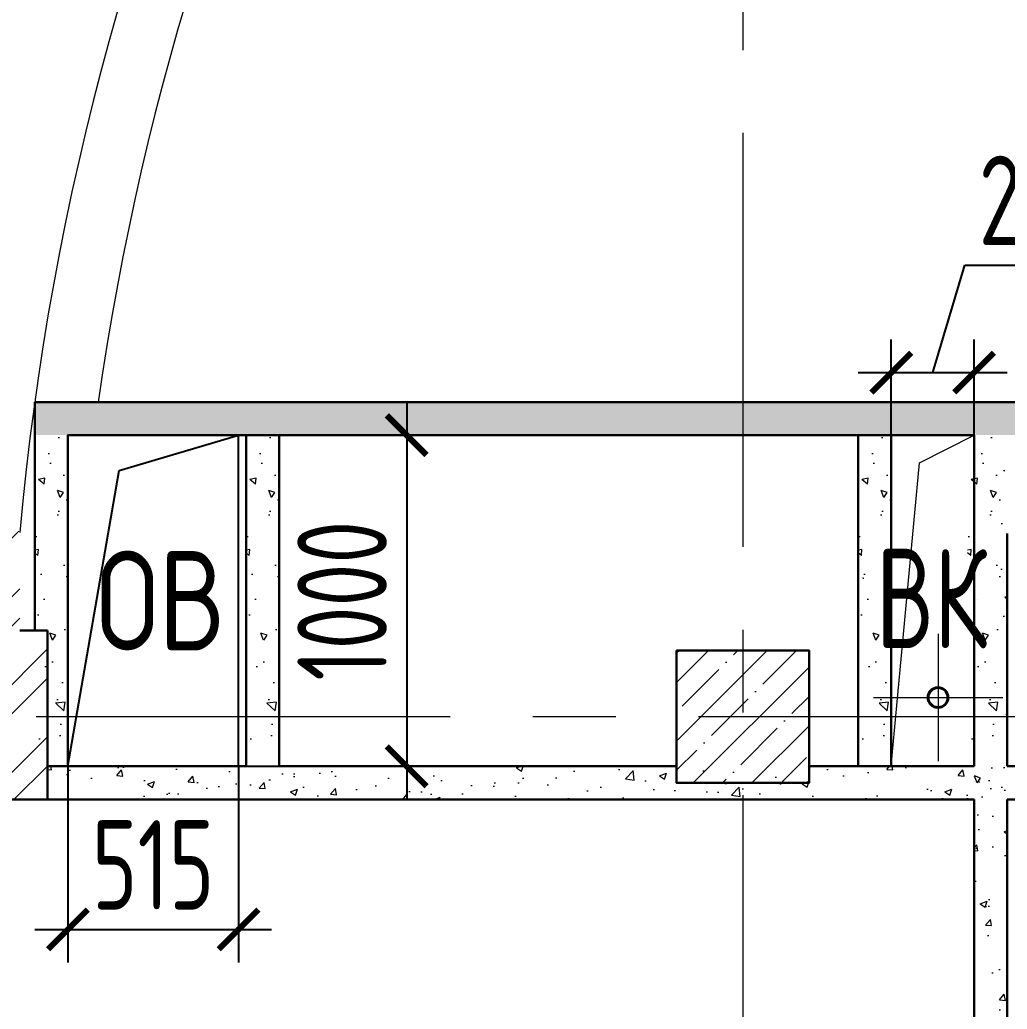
# Model space of a CAD drawing. Header units: millimetres. Extents: x -8689834 to 9420486, y 0 to 166066.
# Drawn here: x -214417 to -211435, y 117717 to 120705 of the extents above; entities that cross this region are included whole.
import ezdxf
from ezdxf import colors
from ezdxf.entities.mleader import LeaderData, LeaderLine
from ezdxf.math import Vec2, Vec3

# ---------------------------------------------------------------- set-up
doc = ezdxf.new("R2010")
doc.units = ezdxf.units.MM
doc.header["$MEASUREMENT"] = 0
doc.linetypes.add('CENTER', pattern=[2, 1.25, -0.25, 0.25, -0.25])
doc.layers.get('0').update_dxf_attribs({"color": 250, "lineweight": 9})
for name, color, linetype, lineweight in [('_АР ТЕКСТ', 250, 'Continuous', 25), ('_ВК-К1', 14, 'Continuous', 40), ('АР_Колонны', 250, 'Continuous', 30), ('АР_Колонны Штрих', 250, 'Continuous', 5), ('АР_Оси', 195, 'Continuous', 9), ('АР_Отметки', 250, 'Continuous', 15), ('АР_Перегородки газоблок', 165, 'Continuous', 30), ('АР_Перегородки газоблок_Штрих', 165, 'Continuous', 5), ('АР_Подоконники', 163, 'Continuous', 9), ('АР_Сущ Несущая стена', 216, 'Continuous', 30), ('АР_тонкая линия', 250, 'Continuous', 0), ('АР_Штриховка кирпич', 250, 'Continuous', 9), ('Подвал', 250, 'Continuous', 30), ('Эвакуация', 7, 'Continuous', 9)]:
    doc.layers.add(name, color=color, linetype=linetype, lineweight=lineweight)
doc.layers.add('АР_Отверстия', color=251, linetype='Continuous')
doc.layers.add('М_проемы ОВ нч', color=210, linetype='Continuous')
doc.styles.add('ICOCPEUR', font='isocpeur.ttf')
doc.styles.add('ISOCPEUR', font='isocpeur.ttf', dxfattribs={"width": 0.7})
doc.dimstyles.new('R_100', dxfattribs={"dimtxt": 270, "dimasz": 120, "dimexe": 100, "dimexo": 0, "dimgap": 60, "dimtad": 1, "dimdec": 0, "dimrnd": 5, "dimzin": 0, "dimdsep": 46, "dimtxsty": 'ISOCPEUR', "dimblk": 'ARCHTICK', "dimcen": 0, "dimdle": 100, "dimclrd": 256, "dimclre": 256, "dimclrt": 256, "dimadec": 0, "dimazin": 0, "dimtfac": 2, "dimtdec": 0, "dimtofl": 0, "dimtmove": 1, "dimatfit": 3, "dimfxl": 1, "dimtvp": 3, "dimtolj": 1, "dimtzin": 0, "dimarcsym": 0})

# ---------------------------------------------------------------- blocks, each defined once
blk = doc.blocks.new('_DotSmall')
at = {"color": 0, "linetype": 'ByBlock', "const_width": 0.5}
blk.add_lwpolyline([(-0.0625, 0, 1), (0.0625, 0, 1)], format="xyb", close=True, dxfattribs=at)
blk = doc.blocks.new('_ArchTick')
at = {"color": 0, "linetype": 'ByBlock', "const_width": 0.15}
blk.add_lwpolyline([(-0.5, -0.5), (0.5, 0.5)], dxfattribs=at)
blk = doc.blocks.new('*D1498')
at = {"layer": 'М_проемы ОВ нч', "linetype": 'ByBlock', "lineweight": -2, "transparency": 16777216}
for p, q in [((-213248.9, 119550.6), (-213248.9, 118350.7)), ((-214272, 119450.6), (-213148.9, 119450.6)), ((-214272, 118450.7), (-213148.9, 118450.7))]:
    blk.add_line(p, q, dxfattribs=at)
at = {"layer": 'М_проемы ОВ нч', "linetype": 'ByBlock', "lineweight": -2, "transparency": 16777216, "xscale": 120, "yscale": 120, "zscale": 120}
for p, rotation in [((-213248.9, 119450.6), 90), ((-213248.9, 118450.7), 270)]:
    blk.add_blockref('_ArchTick', p, dxfattribs=dict(at, rotation=rotation))
at = {"layer": 'М_проемы ОВ нч', "linetype": 'ByBlock', "transparency": 16777216, "insert": (-213443.9, 118950.7), "char_height": 270, "attachment_point": 5, "rotation": 90, "style": 'ISOCPEUR'}
blk.add_mtext('\\A1;1000', dxfattribs=at)
blk = doc.blocks.new('*D1499')
at = {"layer": 'М_проемы ОВ нч', "linetype": 'ByBlock', "lineweight": -2, "transparency": 16777216}
for p, q in [((-214272, 118450.7), (-214272, 117858.1)), ((-213756.7, 118450.7), (-213756.7, 117858.1)), ((-214372, 117958.1), (-213656.7, 117958.1))]:
    blk.add_line(p, q, dxfattribs=at)
at = {"layer": 'М_проемы ОВ нч', "linetype": 'ByBlock', "lineweight": -2, "transparency": 16777216, "xscale": 120, "yscale": 120, "zscale": 120, "rotation": 180}
blk.add_blockref('_ArchTick', (-214272, 117958.1), dxfattribs=at)
at = {"layer": 'М_проемы ОВ нч', "linetype": 'ByBlock', "lineweight": -2, "transparency": 16777216, "xscale": 120, "yscale": 120, "zscale": 120}
blk.add_blockref('_ArchTick', (-213756.7, 117958.1), dxfattribs=at)
at = {"layer": 'М_проемы ОВ нч', "linetype": 'ByBlock', "transparency": 16777216, "insert": (-214014.4, 118153.1), "char_height": 270, "attachment_point": 5, "style": 'ISOCPEUR'}
blk.add_mtext('\\A1;515', dxfattribs=at)
blk = doc.blocks.new('*D1564')
at = {"layer": 'М_проемы ОВ нч', "linetype": 'ByBlock', "lineweight": -2, "transparency": 16777216}
for p, q in [((-211660.4, 119639.3), (-211562.9, 119964.3)), ((-211562.9, 119964.3), (-211083.8, 119964.3)), ((-211785.4, 119450.6), (-211785.4, 119739.3)), ((-211535.4, 119450.6), (-211535.4, 119739.3)), ((-211885.4, 119639.3), (-211435.4, 119639.3))]:
    blk.add_line(p, q, dxfattribs=at)
at = {"layer": 'М_проемы ОВ нч', "linetype": 'ByBlock', "lineweight": -2, "transparency": 16777216, "xscale": 120, "yscale": 120, "zscale": 120, "rotation": 180}
blk.add_blockref('_ArchTick', (-211785.4, 119639.3), dxfattribs=at)
at = {"layer": 'М_проемы ОВ нч', "linetype": 'ByBlock', "lineweight": -2, "transparency": 16777216, "xscale": 120, "yscale": 120, "zscale": 120}
blk.add_blockref('_ArchTick', (-211535.4, 119639.3), dxfattribs=at)
at = {"layer": 'М_проемы ОВ нч', "linetype": 'ByBlock', "transparency": 16777216, "insert": (-211323.3, 120159.3), "char_height": 270, "attachment_point": 5, "style": 'ISOCPEUR'}
blk.add_mtext('\\A1;250', dxfattribs=at)
blk = doc.blocks.new('A$C6552fe61')
at = {"layer": '_ВК-К1', "color": 18, "lineweight": 9, "ltscale": 100, "true_color": 0x000000}
for p, q in [((0, 192.4), (0, -192.4)), ((-195.4, 0), (195.4, 0))]:
    blk.add_line(p, q, dxfattribs=at)

msp = doc.modelspace()

# ---------------------------------------------------------------- hatches: boundary and pattern name
at = {"layer": 'АР_Колонны Штрих', "ltscale": 100}
h = msp.add_hatch(dxfattribs=at)
h.set_pattern_fill('ANSI35', color=256, scale=500)
h.set_pattern_definition([(45, (-1169486.01, 158672.16), (-88.388348, 88.388348), []), (45, (-1169397.63, 158672.16), (-88.388348, 88.388348), [156.25, -31.25, 0, -31.25])])
h.paths.add_polyline_path([(-212033.92, 118800.68), (-212433.92, 118800.68), (-212433.92, 118400.68), (-212033.92, 118400.68)])
at = {"layer": 'АР_Перегородки газоблок_Штрих', "ltscale": 100}
h = msp.add_hatch(dxfattribs=at)
h.set_pattern_fill('AR-CONC', color=256, scale=30)
h.set_pattern_definition([(50, (2627.93, 6749.96), (215.17805, -18.82564), [22.5, -247.5]), (355, (2627.93, 6749.96), (-41.6254, 225.65764), [18, -198]), (100.45144, (2645.86, 6748.4), (173.55265, 206.832), [19.12206, -210.34263]), (46.1842, (2627.93, 6809.96), (320.1724, -49.65578), [33.75, -371.25]), (96.63564, (2654.6, 6805.82), (280.3986, 292.2356), [28.6831, -315.51413]), (351.18416, (2627.93, 6809.96), (280.3986, 292.2356), [27, -297]), (21, (2657.93, 6794.96), (179.07212, -120.78567), [22.5, -247.5]), (326, (2657.93, 6794.96), (72.9946, 217.54501), [18, -198]), (71.45144, (2672.85, 6784.9), (252.06671, 96.75935), [19.12206, -210.34263]), (37.5, (2627.93, 6749.96), (3.647957, 99.868156), [0, -195.6, 0, -201, 0, -198.75]), (7.5, (2627.93, 6749.96), (78.92086, 118.323514), [0, -114.6, 0, -191.1, 0, -75.75]), (327.5, (2561.03, 6749.96), (160.14673, -6.766462), [0, -75, 0, -234, 0, -310.5]), (317.5, (2531.03, 6749.96), (174.95585, 30.031495), [0, -97.5, 0, -155.4, 0, -220.5])])
h.paths.add_polyline_path([(-207733.92, 119550.64), (-214372.03, 119550.64), (-214372.03, 119450.64), (-207833.92, 119450.64), (-207833.92, 118350.68), (-207733.92, 118350.68)])
h = msp.add_hatch(dxfattribs=at)
h.set_pattern_fill('AR-CONC', color=256, scale=30, angle=90)
h.set_pattern_definition([(140, (-101571.35, 329792.49), (18.82564, 215.17805), [22.5, -247.5]), (85, (-101571.35, 329792.49), (-225.65764, -41.6254), [18, -198]), (190.45144, (-101569.78, 329810.42), (-206.832, 173.55265), [19.12206, -210.34263]), (136.1842, (-101631.35, 329792.5), (49.65578, 320.1724), [33.75, -371.25]), (186.63564, (-101627.2, 329819.17), (-292.2356, 280.3986), [28.6831, -315.51413]), (81.18416, (-101631.35, 329792.5), (-292.2356, 280.3986), [27, -297]), (111, (-101616.35, 329822.49), (120.78567, 179.07212), [22.5, -247.5]), (56, (-101616.35, 329822.49), (-217.54501, 72.9946), [18, -198]), (161.45144, (-101606.28, 329837.4), (-96.75935, 252.06671), [19.12206, -210.34263]), (127.5, (-101571.35, 329792.49), (-99.868156, 3.647957), [0, -195.6, 0, -201, 0, -198.75]), (97.5, (-101571.35, 329792.49), (-118.323514, 78.92086), [0, -114.6, 0, -191.1, 0, -75.75]), (57.5, (-101571.35, 329725.59), (6.766462, 160.14673), [0, -75, 0, -234, 0, -310.5]), (47.5, (-101571.35, 329695.59), (-30.031495, 174.95585), [0, -97.5, 0, -155.4, 0, -220.5])])
h.paths.add_polyline_path([(-214372.03, 119450.64), (-214372.03, 118450.68), (-214272.03, 118450.68), (-214272.03, 119330.64), (-214272.03, 119450.64)])
h = msp.add_hatch(dxfattribs=at)
h.set_pattern_fill('AR-CONC', color=256, scale=30, angle=90)
h.set_pattern_definition([(140, (-100933.23, 329792.49), (18.82564, 215.17805), [22.5, -247.5]), (85, (-100933.23, 329792.49), (-225.65764, -41.6254), [18, -198]), (190.45144, (-100931.66, 329810.42), (-206.832, 173.55265), [19.12206, -210.34263]), (136.1842, (-100993.23, 329792.5), (49.65578, 320.1724), [33.75, -371.25]), (186.63564, (-100989.1, 329819.17), (-292.2356, 280.3986), [28.6831, -315.51413]), (81.18416, (-100993.23, 329792.5), (-292.2356, 280.3986), [27, -297]), (111, (-100978.23, 329822.49), (120.78567, 179.07212), [22.5, -247.5]), (56, (-100978.23, 329822.49), (-217.54501, 72.9946), [18, -198]), (161.45144, (-100968.17, 329837.4), (-96.75935, 252.06671), [19.12206, -210.34263]), (127.5, (-100933.23, 329792.49), (-99.868156, 3.647957), [0, -195.6, 0, -201, 0, -198.75]), (97.5, (-100933.23, 329792.49), (-118.323514, 78.92086), [0, -114.6, 0, -191.1, 0, -75.75]), (57.5, (-100933.23, 329725.59), (6.766462, 160.14673), [0, -75, 0, -234, 0, -310.5]), (47.5, (-100933.23, 329695.59), (-30.031495, 174.95585), [0, -97.5, 0, -155.4, 0, -220.5])])
h.paths.add_polyline_path([(-213733.91, 119450.64), (-213733.91, 118450.68), (-213633.91, 118450.68), (-213633.91, 119330.64), (-213633.91, 119450.64)])
h = msp.add_hatch(dxfattribs=at)
h.set_pattern_fill('AR-CONC', color=256, scale=30, angle=90)
h.set_pattern_definition([(140, (-99084.67, 329792.49), (18.82564, 215.17805), [22.5, -247.5]), (85, (-99084.67, 329792.49), (-225.65764, -41.6254), [18, -198]), (190.45144, (-99083.1, 329810.42), (-206.832, 173.55265), [19.12206, -210.34263]), (136.1842, (-99144.67, 329792.5), (49.65578, 320.1724), [33.75, -371.25]), (186.63564, (-99140.54, 329819.17), (-292.2356, 280.3986), [28.6831, -315.51413]), (81.18416, (-99144.67, 329792.5), (-292.2356, 280.3986), [27, -297]), (111, (-99129.67, 329822.49), (120.78567, 179.07212), [22.5, -247.5]), (56, (-99129.67, 329822.49), (-217.54501, 72.9946), [18, -198]), (161.45144, (-99119.6, 329837.4), (-96.75935, 252.06671), [19.12206, -210.34263]), (127.5, (-99084.674, 329792.49), (-99.868156, 3.647957), [0, -195.6, 0, -201, 0, -198.75]), (97.5, (-99084.67, 329792.49), (-118.323514, 78.92086), [0, -114.6, 0, -191.1, 0, -75.75]), (57.5, (-99084.674, 329725.59), (6.766462, 160.14673), [0, -75, 0, -234, 0, -310.5]), (47.5, (-99084.67, 329695.59), (-30.031495, 174.95585), [0, -97.5, 0, -155.4, 0, -220.5])])
h.paths.add_polyline_path([(-211885.36, 119450.64), (-211885.36, 118450.68), (-211785.35, 118450.68), (-211785.35, 119330.64), (-211785.35, 119450.64)])
h = msp.add_hatch(dxfattribs=at)
h.set_pattern_fill('AR-CONC', color=256, scale=30, angle=90)
h.set_pattern_definition([(140, (-98754.67, 329792.49), (18.82564, 215.17805), [22.5, -247.5]), (85, (-98754.67, 329792.49), (-225.65764, -41.6254), [18, -198]), (190.45144, (-98753.1, 329810.42), (-206.832, 173.55265), [19.12206, -210.34263]), (136.1842, (-98814.67, 329792.5), (49.65578, 320.1724), [33.75, -371.25]), (186.63564, (-98810.53, 329819.17), (-292.2356, 280.3986), [28.6831, -315.51413]), (81.18416, (-98814.67, 329792.5), (-292.2356, 280.3986), [27, -297]), (111, (-98799.67, 329822.49), (120.78567, 179.07212), [22.5, -247.5]), (56, (-98799.67, 329822.49), (-217.54501, 72.9946), [18, -198]), (161.45144, (-98789.6, 329837.4), (-96.75935, 252.06671), [19.12206, -210.34263]), (127.5, (-98754.67, 329792.49), (-99.868156, 3.647957), [0, -195.6, 0, -201, 0, -198.75]), (97.5, (-98754.67, 329792.49), (-118.323514, 78.92086), [0, -114.6, 0, -191.1, 0, -75.75]), (57.5, (-98754.67, 329725.59), (6.766462, 160.14673), [0, -75, 0, -234, 0, -310.5]), (47.5, (-98754.67, 329695.59), (-30.031495, 174.95585), [0, -97.5, 0, -155.4, 0, -220.5])])
h.paths.add_polyline_path([(-211555.35, 119450.64), (-211555.35, 118345.89), (-211435.35, 118345.89), (-211435.35, 119330.64), (-211435.35, 119450.64)])
h = msp.add_hatch(dxfattribs=at)
h.set_pattern_fill('AR-CONC', color=256, scale=30)
h.set_pattern_definition([(50, (-1093.51, 5650), (215.17805, -18.82564), [22.5, -247.5]), (355, (-1093.5, 5650), (-41.6254, 225.65764), [18, -198]), (100.45144, (-1075.58, 5648.43), (173.55265, 206.832), [19.12206, -210.34263]), (46.1842, (-1093.5, 5710), (320.1724, -49.65578), [33.75, -371.25]), (96.63564, (-1066.83, 5705.86), (280.3986, 292.2356), [28.6831, -315.51413]), (351.18416, (-1093.5, 5710), (280.3986, 292.2356), [27, -297]), (21, (-1063.51, 5695), (179.07212, -120.78567), [22.5, -247.5]), (326, (-1063.5, 5695), (72.9946, 217.54501), [18, -198]), (71.45144, (-1048.59, 5684.93), (252.06671, 96.75935), [19.12206, -210.34263]), (37.5, (-1093.51, 5650), (3.647957, 99.868156), [0, -195.6, 0, -201, 0, -198.75]), (7.5, (-1093.51, 5650), (78.92086, 118.323514), [0, -114.6, 0, -191.1, 0, -75.75]), (327.5, (-1160.41, 5650), (160.14673, -6.766462), [0, -75, 0, -234, 0, -310.5]), (317.5, (-1190.41, 5650), (174.95585, 30.031495), [0, -97.5, 0, -155.4, 0, -220.5])])
h.paths.add_polyline_path([(-211435.35, 118450.68), (-214333.92, 118450.68), (-214333.92, 118350.68), (-211535.35, 118350.68), (-211535.35, 115923.78), (-211435.35, 115923.78)])
at = {"layer": 'АР_Штриховка кирпич', "ltscale": 100}
h = msp.add_hatch(dxfattribs=at)
h.set_pattern_fill('ANSI32', color=256, scale=500)
h.set_pattern_definition([(45, (-1163480.52, 164822.8), (-132.58252, 132.58252), []), (45, (-1163392.13, 164822.8), (-132.58252, 132.58252), [])])
h.paths.add_polyline_path([(-214333.92, 118860.82), (-214417.22, 118860.68), (-214417.22, 119160.68), (-214984.14, 119160.68), (-214984.14, 118860.68), (-218493.92, 118860.82), (-218493.92, 117835.68), (-217983.92, 117835.68), (-217983.92, 118350.68), (-214333.92, 118350.54)])

# ---------------------------------------------------------------- linework, layer by layer
at = {"layer": '_ВК-К1', "color": 18, "lineweight": 9, "ltscale": 100, "true_color": 0x000000}
for p, q in [((-211644.18, 118770.81), (-211644.18, 118545.83)), ((-211730.09, 118658.32), (-211558.26, 118658.32))]:
    msp.add_line(p, q, dxfattribs=at)
at = {"layer": '_ВК-К1', "color": 18, "lineweight": 40, "ltscale": 100, "true_color": 0x000000}
msp.add_circle((-211644.18, 118658.32), 30, dxfattribs=at)
at = {"layer": 'АР_Колонны', "ltscale": 100}
msp.add_lwpolyline([(-212433.92, 118800.68), (-212033.92, 118800.68), (-212033.92, 118400.68), (-212433.92, 118400.68)], close=True, dxfattribs=at)
at = {"layer": 'АР_Оси', "linetype": 'CENTER', "ltscale": 1000}
for p, q in [((-212233.92, 134363.15), (-212233.92, 78630.8)), ((-224367.61, 118600.68), (-141189.21, 118600.68))]:
    msp.add_line(p, q, dxfattribs=at)
at = {"layer": 'АР_Перегородки газоблок', "ltscale": 100}
for p, q in [((-207733.92, 119550.64), (-214372.03, 119550.64)), ((-214372.03, 119550.64), (-214372.03, 118860.68)), ((-214272.03, 119450.64), (-214272.03, 118450.68)), ((-213733.92, 119450.64), (-214272.03, 119450.64)), ((-211535.35, 119450.64), (-213733.92, 119450.64)), ((-213733.91, 119450.64), (-213733.91, 118450.68)), ((-213633.91, 119450.64), (-213633.91, 118450.68)), ((-211885.36, 119450.64), (-211885.36, 118450.68)), ((-211785.35, 119450.64), (-211785.35, 118450.68)), ((-211535.35, 118450.68), (-211535.35, 119450.64)), ((-211435.35, 119153.83), (-211435.35, 118450.68)), ((-213733.92, 118450.68), (-214333.92, 118450.68)), ((-212433.92, 118450.68), (-213633.91, 118450.68)), ((-211535.35, 118450.68), (-212033.92, 118450.68)), ((-207831.94, 118450.68), (-211435.35, 118450.68)), ((-211535.35, 118350.68), (-214333.92, 118350.68)), ((-211535.35, 118149.95), (-211535.35, 118350.68)), ((-211435.35, 118350.68), (-211435.35, 115923.78)), ((-207733.92, 118350.68), (-211435.35, 118350.68))]:
    msp.add_line(p, q, dxfattribs=at)
msp.add_lwpolyline([(-211535.35, 116122.26), (-211535.35, 118218.11)], dxfattribs=at)
at = {"layer": 'АР_Подоконники', "ltscale": 100}
msp.add_arc((-206026.25, 118393.01), 8235.69, 95.266139, 171.919605, dxfattribs=at)
at = {"layer": 'АР_Сущ Несущая стена', "ltscale": 100}
for p, q in [((-214417.22, 118860.68), (-214333.92, 118860.68)), ((-214333.92, 118350.68), (-214333.92, 118860.68)), ((-217983.92, 118350.68), (-214333.92, 118350.68))]:
    msp.add_line(p, q, dxfattribs=at)
at = {"layer": 'АР_Сущ Несущая стена', "lineweight": 18, "ltscale": 100}
for centre, radius, start, end in [((-206027.07, 118394.78), 9148.86, 94.872341, 175.197822), ((-206026.25, 118393.01), 8425.69, 94.876524, 174.796781)]:
    msp.add_arc(centre, radius, start, end, dxfattribs=at)
at = {"layer": 'АР_тонкая линия', "color": 18, "ltscale": 500, "true_color": 0x000000}
msp.add_lwpolyline([(-211785.35, 118450.68), (-211700.61, 119367.48), (-211535.35, 119450.64)], dxfattribs=at)
at = {"layer": 'М_проемы ОВ нч', "color": 1, "linetype": 'ByBlock'}
msp.add_lwpolyline([(-214272.03, 118450.68), (-213756.72, 118450.68), (-213756.72, 119450.64), (-214272.03, 119450.64)], close=True, dxfattribs=at)
msp.add_lwpolyline([(-214272.03, 118450.68), (-214117.39, 119343.7), (-213756.72, 119450.64)], dxfattribs=at)
at = {"layer": 'Эвакуация', "lineweight": 18}
msp.add_line((-211869.65, 119016.27), (-211870.75, 119020.67), dxfattribs=at)

# ---------------------------------------------------------------- block references
at = {"layer": 'Подвал', "lineweight": 13, "ltscale": 500}
msp.add_blockref('A$C6552fe61', (-211644.18, 118658.32), dxfattribs=at)

# ---------------------------------------------------------------- texts
at = {"layer": 'АР_Отверстия', "ltscale": 100, "insert": (-213991.73, 118950.84), "char_height": 300, "attachment_point": 5, "line_spacing_factor": 0.7, "style": 'ICOCPEUR'}
msp.add_mtext('\\A1;{\\W0.8;ОВ}', dxfattribs=at)
at = {"layer": 'АР_Отверстия', "color": 1, "ltscale": 100, "insert": (-211664.41, 118957.41), "char_height": 300, "attachment_point": 5, "line_spacing_factor": 0.7, "style": 'ICOCPEUR'}
msp.add_mtext('\\A1;{\\W0.7;ВК}', dxfattribs=at)

# ---------------------------------------------------------------- dimensions: what is measured, and where the dimension line sits
at = {"layer": 'М_проемы ОВ нч', "color": 1, "linetype": 'ByBlock'}
for base, p1, p2, picture, middle in [((-211535.35, 119639.27), (-211785.35, 119450.64), (-211535.35, 119450.64), '*D1564', (-211502.85, 120159.27)), ((-213756.72, 117958.14), (-214272.03, 118450.68), (-213756.72, 118450.68), '*D1499', (-214014.37, 118153.14))]:
    dim = msp.add_linear_dim(base=base, p1=p1, p2=p2, dimstyle='R_100', override={"dimpost": '\\X'}, dxfattribs=at)
    dim.commit()
    dim.dimension.update_dxf_attribs({"geometry": picture, "text_midpoint": middle})
dim = msp.add_linear_dim(base=(-213248.94, 118450.68), p1=(-214272.03, 119450.64), p2=(-214272.03, 118450.68), angle=90, dimstyle='R_100', override={"dimpost": '\\X'}, dxfattribs=at)
dim.commit()
dim.dimension.update_dxf_attribs({"geometry": '*D1498', "text_midpoint": (-213443.94, 118950.66)})

# ---------------------------------------------------------------- leaders
at = {"layer": '_АР ТЕКСТ'}
ml = msp.add_multileader_mtext('Standard', dxfattribs=at)
ml.set_content('{\\W0.8;-2,550}', color=256, style='ISOCPEUR')
ml.set_leader_properties(color=256, linetype='Continuous', lineweight=-1)
ml.set_arrow_properties(name='DOTSMALL')
ml.build(insert=Vec2(0, 0))
ml.multileader.update_dxf_attribs({"has_text_frame": 1, "text_left_attachment_type": 4, "text_right_attachment_type": 4, "dogleg_length": 100, "arrow_head_size": 180})
ctx = ml.context
ctx.base_point, ctx.char_height, ctx.arrow_head_size, ctx.landing_gap_size, ctx.plane_origin = Vec3(-302775.82, 123943.26, -1.96), 250, 180, 50, Vec3(-302295.49, 121699.25, -1.96)
ctx.left_attachment, ctx.right_attachment = 4, 4
notes = []
notes.append((ctx, [(0, (0, 0, 0), (0, 0), (1, 0), 1, [])]))
ctx.mtext.insert, ctx.mtext.width, ctx.mtext.defined_height, ctx.mtext.line_spacing_style, ctx.mtext.flow_direction = Vec3(-302725.82, 124276.6, -1.96), 801.0864, 330.71, 2, 5
ml = msp.add_multileader_mtext('Standard', dxfattribs=at)
ml.set_content('{\\W0.8;-2,550}', color=256, style='ISOCPEUR')
ml.set_leader_properties(color=256, linetype='Continuous', lineweight=-1)
ml.set_arrow_properties(name='DOTSMALL')
ml.build(insert=Vec2(0, 0))
ml.multileader.update_dxf_attribs({"has_text_frame": 1, "text_left_attachment_type": 4, "text_right_attachment_type": 4, "dogleg_length": 100, "arrow_head_size": 180})
ctx = ml.context
ctx.base_point, ctx.char_height, ctx.arrow_head_size, ctx.landing_gap_size, ctx.plane_origin = Vec3(-314736.01, 120073.28, -1.96), 250, 180, 50, Vec3(-314255.68, 117829.26, -1.96)
ctx.left_attachment, ctx.right_attachment = 4, 4
notes.append((ctx, [(0, (0, 0, 0), (0, 0), (1, 0), 1, [])]))
ctx.mtext.insert, ctx.mtext.width, ctx.mtext.defined_height, ctx.mtext.line_spacing_style, ctx.mtext.flow_direction = Vec3(-314686.01, 120406.61, -1.96), 801.0864, 330.71, 2, 5
at = {"layer": 'АР_Отметки'}
ml = msp.add_multileader_mtext('Standard', dxfattribs=at)
ml.set_content('{\\W0.8;-2,250}', color=256, style='ISOCPEUR')
ml.set_leader_properties(color=256, linetype='Continuous', lineweight=-1)
ml.set_arrow_properties(name='DOTSMALL')
ml.build(insert=Vec2(0, 0))
ml.multileader.update_dxf_attribs({"has_text_frame": 1, "text_left_attachment_type": 4, "text_right_attachment_type": 4, "dogleg_length": 100, "arrow_head_size": 180})
ctx = ml.context
ctx.base_point, ctx.char_height, ctx.arrow_head_size, ctx.landing_gap_size, ctx.plane_origin = Vec3(-297233.62, 128352.86), 250, 180, 50, Vec3(-296855.54, 126878.84)
ctx.left_attachment, ctx.right_attachment = 4, 4
notes.append((ctx, [(0, (0, 0, 0), (0, 0), (1, 0), 1, [])]))
ctx.mtext.insert, ctx.mtext.width, ctx.mtext.defined_height, ctx.mtext.line_spacing_style, ctx.mtext.flow_direction = Vec3(-297183.62, 128686.19), 769.989, 343.89, 2, 5
ml = msp.add_multileader_mtext('Standard', dxfattribs=at)
ml.set_content('{\\W0.8;-2,250}', color=256, style='ISOCPEUR')
ml.set_leader_properties(color=256, linetype='Continuous', lineweight=-1)
ml.set_arrow_properties(name='DOTSMALL')
ml.build(insert=Vec2(0, 0))
ml.multileader.update_dxf_attribs({"has_text_frame": 1, "text_left_attachment_type": 4, "text_right_attachment_type": 4, "dogleg_length": 100, "arrow_head_size": 180})
ctx = ml.context
ctx.base_point, ctx.char_height, ctx.arrow_head_size, ctx.landing_gap_size, ctx.plane_origin = Vec3(-298305.8, 120267.04, 0), 250, 180, 50, Vec3(-302964.31, 116414.73, 0)
ctx.left_attachment, ctx.right_attachment = 4, 4
notes.append((ctx, [(0, (0, 0, 0), (0, 0), (1, 0), 1, [])]))
ctx.mtext.insert, ctx.mtext.width, ctx.mtext.defined_height, ctx.mtext.line_spacing_style, ctx.mtext.flow_direction = Vec3(-298255.8, 120600.38, 0), 769.989, 343.89, 2, 5
for ctx, leaders in notes:
    for number, flags, end, landing, length, lines in leaders:
        leader = LeaderData()
        leader.index, (leader.has_last_leader_line, leader.has_dogleg_vector, leader.attachment_direction) = number, flags
        leader.last_leader_point, leader.dogleg_vector, leader.dogleg_length = Vec3(end), Vec3(landing), length
        for number, points, colour, breaks in lines:
            line = LeaderLine()
            line.index, line.vertices, line.color, line.breaks = number, Vec3.list(points), colors.encode_raw_color(colour), breaks
            leader.lines.append(line)
        ctx.leaders.append(leader)

doc.saveas('drawing.dxf')
